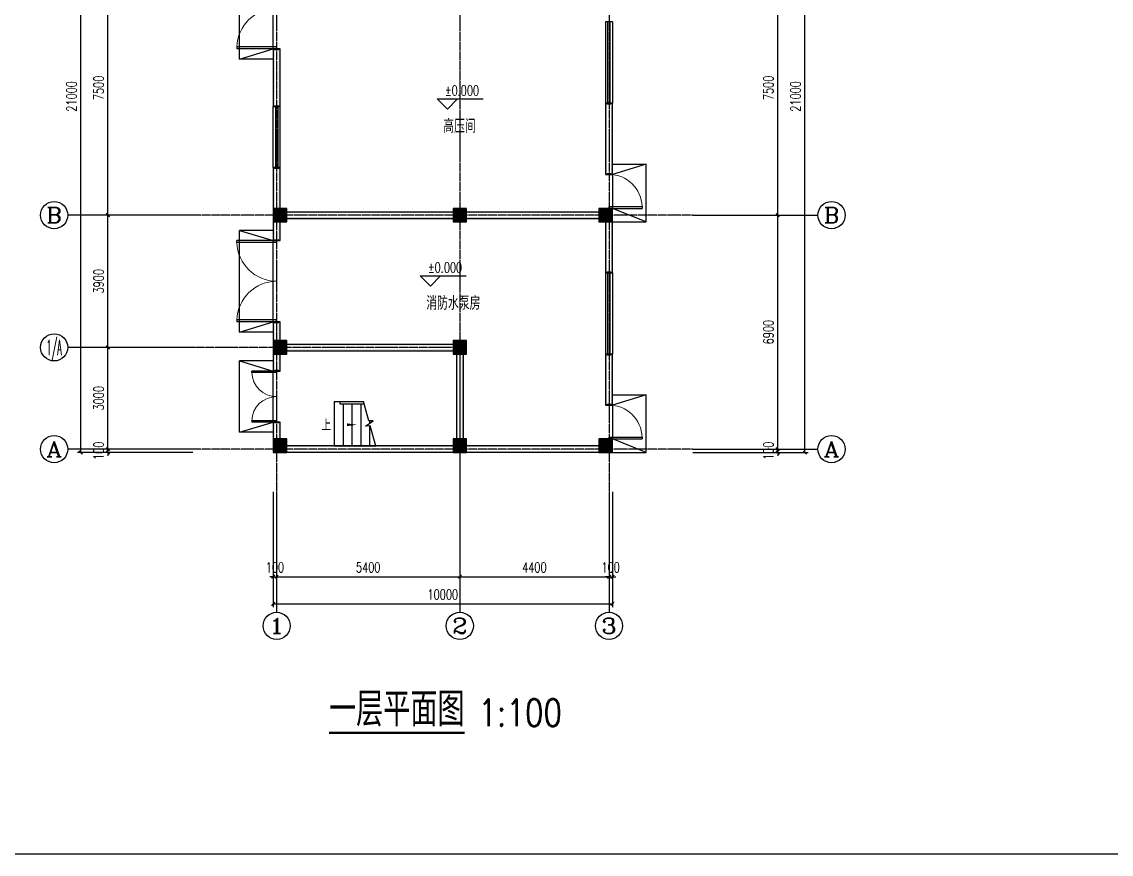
# Model space of a CAD drawing. Extents: x 5827 to 252697, y -546879 to 4066219.
# Drawn here: x 46140 to 78261, y 4023229 to 4047772 of the extents above; entities that cross this region are included whole.
import ezdxf
from ezdxf.enums import TextEntityAlignment as Align

# ---------------------------------------------------------------- set-up
doc = ezdxf.new("R2010")
doc.units = 0
doc.header["$MEASUREMENT"] = 0
doc.linetypes.add('DOTE', pattern=[2.42, 2, -0.2, 0.02, -0.2])
for name, color, linetype in [('AXIS', 3, 'Continuous'), ('AXIS_TEXT', 7, 'Continuous'), ('COLUMN', 9, 'Continuous'), ('DIM_ELEV', 3, 'Continuous'), ('DIM_SYMB', 3, 'Continuous'), ('DOTE', 1, 'DOTE'), ('PUB_HATCH', 8, 'Continuous'), ('PUB_TEXT', 7, 'Continuous'), ('PUB_WALL', 9, 'Continuous'), ('STAIR', 2, 'Continuous'), ('WALL', 41, 'Continuous'), ('WINDOW', 4, 'Continuous')]:
    doc.layers.add(name, color=color, linetype=linetype)
doc.styles.add('_HZTXT', font='TXT', dxfattribs={"width": 0.8, "bigfont": 'HZTXT'})
doc.styles.add('_TCH_AXIS', font='COMPLEX', dxfattribs={"bigfont": 'GBCBIG'})
doc.styles.add('_TCH_DIM', font='SIMPLEX', dxfattribs={"bigfont": 'GBCBIG'})
doc.styles.add('_TCH_DIM_T3', font='SIMPLEX', dxfattribs={"width": 0.705882, "bigfont": 'GBCBIG'})
doc.styles.add('COMPLEX', font='COMPLEX')
doc.dimstyles.new('_TCH_ARCH&&100', dxfattribs={"dimtxt": 297.5, "dimasz": 100, "dimexe": 100, "dimexo": 0, "dimgap": 126.25, "dimtad": 1, "dimdec": 0, "dimzin": 0, "dimdsep": 46, "dimtxsty": '_TCH_DIM_T3', "dimblk": 'ARCHTICK', "dimcen": 0.09, "dimclrt": 7, "dimazin": 2, "dimtfac": 1, "dimtdec": 0, "dimtix": 1, "dimtmove": 2, "dimatfit": 3, "dimfxl": 0, "dimtolj": 1, "dimtzin": 0, "dimarcsym": 0})

# ---------------------------------------------------------------- blocks, each defined once
blk = doc.blocks.new('_ArchTick')
at = {"color": 0, "linetype": 'ByBlock', "const_width": 0.4}
blk.add_lwpolyline([(-0.5, -0.5), (0.5, 0.5)], dxfattribs=at)
blk = doc.blocks.new('*D105')
at = {"layer": 'AXIS', "color": 0, "lineweight": -2, "transparency": 16777216}
for p, q in [((53554, 4033911), (53554, 4031311)), ((53654, 4033911), (53654, 4031311)), ((53554, 4031411), (53454, 4031411)), ((53554, 4031411), (53654, 4031411)), ((53654, 4031411), (53754, 4031411))]:
    blk.add_line(p, q, dxfattribs=at)
at = {"layer": 'Defpoints', "color": 0, "transparency": 16777216}
for p in [(53554, 4033911), (53654, 4033911), (53654, 4031411)]:
    blk.add_point(p, dxfattribs=at)
at = {"layer": 'AXIS', "color": 0, "lineweight": -2, "transparency": 16777216, "xscale": 100, "yscale": 100, "zscale": 100}
blk.add_blockref('_ArchTick', (53554, 4031411), dxfattribs=at)
at = {"layer": 'AXIS', "color": 0, "lineweight": -2, "transparency": 16777216, "xscale": 100, "yscale": 100, "zscale": 100, "rotation": 180}
blk.add_blockref('_ArchTick', (53654, 4031411), dxfattribs=at)
at = {"layer": 'AXIS', "color": 7, "transparency": 16777216, "insert": (53604, 4031686), "char_height": 297.5, "attachment_point": 5, "style": '_TCH_DIM_T3'}
blk.add_mtext('\\A1;100', dxfattribs=at)
blk = doc.blocks.new('*D106')
at = {"layer": 'AXIS', "color": 0, "lineweight": -2, "transparency": 16777216}
for p, q in [((53654, 4033911), (53654, 4031311)), ((59054, 4033911), (59054, 4031311)), ((53654, 4031411), (59054, 4031411))]:
    blk.add_line(p, q, dxfattribs=at)
at = {"layer": 'Defpoints', "color": 0, "transparency": 16777216}
for p in [(53654, 4033911), (59054, 4033911), (59054, 4031411)]:
    blk.add_point(p, dxfattribs=at)
at = {"layer": 'AXIS', "color": 0, "lineweight": -2, "transparency": 16777216, "xscale": 100, "yscale": 100, "zscale": 100, "rotation": 180}
blk.add_blockref('_ArchTick', (53654, 4031411), dxfattribs=at)
at = {"layer": 'AXIS', "color": 0, "lineweight": -2, "transparency": 16777216, "xscale": 100, "yscale": 100, "zscale": 100}
blk.add_blockref('_ArchTick', (59054, 4031411), dxfattribs=at)
at = {"layer": 'AXIS', "color": 7, "transparency": 16777216, "insert": (56354, 4031686), "char_height": 297.5, "attachment_point": 5, "style": '_TCH_DIM_T3'}
blk.add_mtext('\\A1;5400', dxfattribs=at)
blk = doc.blocks.new('*D107')
at = {"layer": 'AXIS', "color": 0, "lineweight": -2, "transparency": 16777216}
for p, q in [((59054, 4033911), (59054, 4031311)), ((63454, 4033911), (63454, 4031311)), ((59054, 4031411), (63454, 4031411))]:
    blk.add_line(p, q, dxfattribs=at)
at = {"layer": 'Defpoints', "color": 0, "transparency": 16777216}
for p in [(59054, 4033911), (63454, 4033911), (63454, 4031411)]:
    blk.add_point(p, dxfattribs=at)
at = {"layer": 'AXIS', "color": 0, "lineweight": -2, "transparency": 16777216, "xscale": 100, "yscale": 100, "zscale": 100, "rotation": 180}
blk.add_blockref('_ArchTick', (59054, 4031411), dxfattribs=at)
at = {"layer": 'AXIS', "color": 0, "lineweight": -2, "transparency": 16777216, "xscale": 100, "yscale": 100, "zscale": 100}
blk.add_blockref('_ArchTick', (63454, 4031411), dxfattribs=at)
at = {"layer": 'AXIS', "color": 7, "transparency": 16777216, "insert": (61254, 4031686), "char_height": 297.5, "attachment_point": 5, "style": '_TCH_DIM_T3'}
blk.add_mtext('\\A1;4400', dxfattribs=at)
blk = doc.blocks.new('*D108')
at = {"layer": 'AXIS', "color": 0, "lineweight": -2, "transparency": 16777216}
for p, q in [((63454, 4033911), (63454, 4031311)), ((63554, 4033911), (63554, 4031311)), ((63454, 4031411), (63354, 4031411)), ((63454, 4031411), (63554, 4031411)), ((63554, 4031411), (63654, 4031411))]:
    blk.add_line(p, q, dxfattribs=at)
at = {"layer": 'Defpoints', "color": 0, "transparency": 16777216}
for p in [(63454, 4033911), (63554, 4033911), (63554, 4031411)]:
    blk.add_point(p, dxfattribs=at)
at = {"layer": 'AXIS', "color": 0, "lineweight": -2, "transparency": 16777216, "xscale": 100, "yscale": 100, "zscale": 100}
blk.add_blockref('_ArchTick', (63454, 4031411), dxfattribs=at)
at = {"layer": 'AXIS', "color": 0, "lineweight": -2, "transparency": 16777216, "xscale": 100, "yscale": 100, "zscale": 100, "rotation": 180}
blk.add_blockref('_ArchTick', (63554, 4031411), dxfattribs=at)
at = {"layer": 'AXIS', "color": 7, "transparency": 16777216, "insert": (63504, 4031686), "char_height": 297.5, "attachment_point": 5, "style": '_TCH_DIM_T3'}
blk.add_mtext('\\A1;100', dxfattribs=at)
blk = doc.blocks.new('*D109')
at = {"layer": 'AXIS', "color": 0, "lineweight": -2, "transparency": 16777216}
for p, q in [((53554, 4033911), (53554, 4030511)), ((63554, 4033911), (63554, 4030511)), ((53554, 4030611), (63554, 4030611))]:
    blk.add_line(p, q, dxfattribs=at)
at = {"layer": 'Defpoints', "color": 0, "transparency": 16777216}
for p in [(53554, 4033911), (63554, 4033911), (63554, 4030611)]:
    blk.add_point(p, dxfattribs=at)
at = {"layer": 'AXIS', "color": 0, "lineweight": -2, "transparency": 16777216, "xscale": 100, "yscale": 100, "zscale": 100, "rotation": 180}
blk.add_blockref('_ArchTick', (53554, 4030611), dxfattribs=at)
at = {"layer": 'AXIS', "color": 0, "lineweight": -2, "transparency": 16777216, "xscale": 100, "yscale": 100, "zscale": 100}
blk.add_blockref('_ArchTick', (63554, 4030611), dxfattribs=at)
at = {"layer": 'AXIS', "color": 7, "transparency": 16777216, "insert": (58554, 4030886), "char_height": 297.5, "attachment_point": 5, "style": '_TCH_DIM_T3'}
blk.add_mtext('\\A1;10000', dxfattribs=at)
blk = doc.blocks.new('*D110')
at = {"layer": 'AXIS', "color": 0, "lineweight": -2, "transparency": 16777216}
for p, q in [((65929, 4035172), (68529, 4035172)), ((65929, 4035072), (68529, 4035072)), ((68429, 4035172), (68429, 4035272)), ((68429, 4035072), (68429, 4035172)), ((68429, 4035072), (68429, 4034972))]:
    blk.add_line(p, q, dxfattribs=at)
at = {"layer": 'Defpoints', "color": 0, "transparency": 16777216}
for p in [(65929, 4035172), (65929, 4035072), (68429, 4035172)]:
    blk.add_point(p, dxfattribs=at)
at = {"layer": 'AXIS', "color": 0, "lineweight": -2, "transparency": 16777216, "xscale": 100, "yscale": 100, "zscale": 100}
for p, rotation in [((68429, 4035172), 270), ((68429, 4035072), 90)]:
    blk.add_blockref('_ArchTick', p, dxfattribs=dict(at, rotation=rotation))
at = {"layer": 'AXIS', "color": 7, "transparency": 16777216, "insert": (68154, 4035122), "char_height": 297.5, "attachment_point": 5, "rotation": 90, "style": '_TCH_DIM_T3'}
blk.add_mtext('\\A1;100', dxfattribs=at)
blk = doc.blocks.new('*D111')
at = {"layer": 'AXIS', "color": 0, "lineweight": -2, "transparency": 16777216}
for p, q in [((65929, 4042072), (68529, 4042072)), ((68429, 4035172), (68429, 4042072)), ((65929, 4035172), (68529, 4035172))]:
    blk.add_line(p, q, dxfattribs=at)
at = {"layer": 'Defpoints', "color": 0, "transparency": 16777216}
for p in [(65929, 4042072), (68429, 4042072), (65929, 4035172)]:
    blk.add_point(p, dxfattribs=at)
at = {"layer": 'AXIS', "color": 0, "lineweight": -2, "transparency": 16777216, "xscale": 100, "yscale": 100, "zscale": 100}
for p, rotation in [((68429, 4042072), 90), ((68429, 4035172), 270)]:
    blk.add_blockref('_ArchTick', p, dxfattribs=dict(at, rotation=rotation))
at = {"layer": 'AXIS', "color": 7, "transparency": 16777216, "insert": (68154, 4038622), "char_height": 297.5, "attachment_point": 5, "rotation": 90, "style": '_TCH_DIM_T3'}
blk.add_mtext('\\A1;6900', dxfattribs=at)
blk = doc.blocks.new('*D112')
at = {"layer": 'AXIS', "color": 0, "lineweight": -2, "transparency": 16777216}
for p, q in [((65929, 4049572), (68529, 4049572)), ((68429, 4042072), (68429, 4049572)), ((65929, 4042072), (68529, 4042072))]:
    blk.add_line(p, q, dxfattribs=at)
at = {"layer": 'Defpoints', "color": 0, "transparency": 16777216}
for p in [(65929, 4049572), (68429, 4049572), (65929, 4042072)]:
    blk.add_point(p, dxfattribs=at)
at = {"layer": 'AXIS', "color": 0, "lineweight": -2, "transparency": 16777216, "xscale": 100, "yscale": 100, "zscale": 100}
for p, rotation in [((68429, 4049572), 90), ((68429, 4042072), 270)]:
    blk.add_blockref('_ArchTick', p, dxfattribs=dict(at, rotation=rotation))
at = {"layer": 'AXIS', "color": 7, "transparency": 16777216, "insert": (68154, 4045822), "char_height": 297.5, "attachment_point": 5, "rotation": 90, "style": '_TCH_DIM_T3'}
blk.add_mtext('\\A1;7500', dxfattribs=at)
blk = doc.blocks.new('*D115')
at = {"layer": 'AXIS', "color": 0, "lineweight": -2, "transparency": 16777216}
for p, q in [((65929, 4056072), (69329, 4056072)), ((69229, 4035072), (69229, 4056072)), ((65929, 4035072), (69329, 4035072))]:
    blk.add_line(p, q, dxfattribs=at)
at = {"layer": 'Defpoints', "color": 0, "transparency": 16777216}
for p in [(65929, 4056072), (69229, 4056072), (65929, 4035072)]:
    blk.add_point(p, dxfattribs=at)
at = {"layer": 'AXIS', "color": 0, "lineweight": -2, "transparency": 16777216, "xscale": 100, "yscale": 100, "zscale": 100}
for p, rotation in [((69229, 4056072), 90), ((69229, 4035072), 270)]:
    blk.add_blockref('_ArchTick', p, dxfattribs=dict(at, rotation=rotation))
at = {"layer": 'AXIS', "color": 7, "transparency": 16777216, "insert": (68954, 4045572), "char_height": 297.5, "attachment_point": 5, "rotation": 90, "style": '_TCH_DIM_T3'}
blk.add_mtext('\\A1;21000', dxfattribs=at)
blk = doc.blocks.new('*D116')
at = {"layer": 'AXIS', "color": 0, "lineweight": -2, "transparency": 16777216}
for p, q in [((51180, 4035172), (48580, 4035172)), ((51180, 4035072), (48580, 4035072)), ((48680, 4035172), (48680, 4035272)), ((48680, 4035072), (48680, 4035172)), ((48680, 4035072), (48680, 4034972))]:
    blk.add_line(p, q, dxfattribs=at)
at = {"layer": 'Defpoints', "color": 0, "transparency": 16777216}
for p in [(48680, 4035172), (51180, 4035172), (51180, 4035072)]:
    blk.add_point(p, dxfattribs=at)
at = {"layer": 'AXIS', "color": 0, "lineweight": -2, "transparency": 16777216, "xscale": 100, "yscale": 100, "zscale": 100}
for p, rotation in [((48680, 4035172), 270), ((48680, 4035072), 90)]:
    blk.add_blockref('_ArchTick', p, dxfattribs=dict(at, rotation=rotation))
at = {"layer": 'AXIS', "color": 7, "transparency": 16777216, "insert": (48405, 4035122), "char_height": 297.5, "attachment_point": 5, "rotation": 90, "style": '_TCH_DIM_T3'}
blk.add_mtext('\\A1;100', dxfattribs=at)
blk = doc.blocks.new('*D117')
at = {"layer": 'AXIS', "color": 0, "lineweight": -2, "transparency": 16777216}
for p, q in [((51180, 4038172), (48580, 4038172)), ((48680, 4035172), (48680, 4038172)), ((51180, 4035172), (48580, 4035172))]:
    blk.add_line(p, q, dxfattribs=at)
at = {"layer": 'Defpoints', "color": 0, "transparency": 16777216}
for p in [(48680, 4038172), (51180, 4038172), (51180, 4035172)]:
    blk.add_point(p, dxfattribs=at)
at = {"layer": 'AXIS', "color": 0, "lineweight": -2, "transparency": 16777216, "xscale": 100, "yscale": 100, "zscale": 100}
for p, rotation in [((48680, 4038172), 90), ((48680, 4035172), 270)]:
    blk.add_blockref('_ArchTick', p, dxfattribs=dict(at, rotation=rotation))
at = {"layer": 'AXIS', "color": 7, "transparency": 16777216, "insert": (48405, 4036672), "char_height": 297.5, "attachment_point": 5, "rotation": 90, "style": '_TCH_DIM_T3'}
blk.add_mtext('\\A1;3000', dxfattribs=at)
blk = doc.blocks.new('*D118')
at = {"layer": 'AXIS', "color": 0, "lineweight": -2, "transparency": 16777216}
for p, q in [((51180, 4042072), (48580, 4042072)), ((48680, 4038172), (48680, 4042072)), ((51180, 4038172), (48580, 4038172))]:
    blk.add_line(p, q, dxfattribs=at)
at = {"layer": 'Defpoints', "color": 0, "transparency": 16777216}
for p in [(48680, 4042072), (51180, 4042072), (51180, 4038172)]:
    blk.add_point(p, dxfattribs=at)
at = {"layer": 'AXIS', "color": 0, "lineweight": -2, "transparency": 16777216, "xscale": 100, "yscale": 100, "zscale": 100}
for p, rotation in [((48680, 4042072), 90), ((48680, 4038172), 270)]:
    blk.add_blockref('_ArchTick', p, dxfattribs=dict(at, rotation=rotation))
at = {"layer": 'AXIS', "color": 7, "transparency": 16777216, "insert": (48405, 4040122), "char_height": 297.5, "attachment_point": 5, "rotation": 90, "style": '_TCH_DIM_T3'}
blk.add_mtext('\\A1;3900', dxfattribs=at)
blk = doc.blocks.new('*D119')
at = {"layer": 'AXIS', "color": 0, "lineweight": -2, "transparency": 16777216}
for p, q in [((51180, 4049572), (48580, 4049572)), ((48680, 4042072), (48680, 4049572)), ((51180, 4042072), (48580, 4042072))]:
    blk.add_line(p, q, dxfattribs=at)
at = {"layer": 'Defpoints', "color": 0, "transparency": 16777216}
for p in [(48680, 4049572), (51180, 4049572), (51180, 4042072)]:
    blk.add_point(p, dxfattribs=at)
at = {"layer": 'AXIS', "color": 0, "lineweight": -2, "transparency": 16777216, "xscale": 100, "yscale": 100, "zscale": 100}
for p, rotation in [((48680, 4049572), 90), ((48680, 4042072), 270)]:
    blk.add_blockref('_ArchTick', p, dxfattribs=dict(at, rotation=rotation))
at = {"layer": 'AXIS', "color": 7, "transparency": 16777216, "insert": (48405, 4045822), "char_height": 297.5, "attachment_point": 5, "rotation": 90, "style": '_TCH_DIM_T3'}
blk.add_mtext('\\A1;7500', dxfattribs=at)
blk = doc.blocks.new('*D122')
at = {"layer": 'AXIS', "color": 0, "lineweight": -2, "transparency": 16777216}
for p, q in [((51180, 4056072), (47780, 4056072)), ((47880, 4035072), (47880, 4056072)), ((51180, 4035072), (47780, 4035072))]:
    blk.add_line(p, q, dxfattribs=at)
at = {"layer": 'Defpoints', "color": 0, "transparency": 16777216}
for p in [(47880, 4056072), (51180, 4056072), (51180, 4035072)]:
    blk.add_point(p, dxfattribs=at)
at = {"layer": 'AXIS', "color": 0, "lineweight": -2, "transparency": 16777216, "xscale": 100, "yscale": 100, "zscale": 100}
for p, rotation in [((47880, 4056072), 90), ((47880, 4035072), 270)]:
    blk.add_blockref('_ArchTick', p, dxfattribs=dict(at, rotation=rotation))
at = {"layer": 'AXIS', "color": 7, "transparency": 16777216, "insert": (47605, 4045572), "char_height": 297.5, "attachment_point": 5, "rotation": 90, "style": '_TCH_DIM_T3'}
blk.add_mtext('\\A1;21000', dxfattribs=at)
blk = doc.blocks.new('_FZH')
blk.add_lwpolyline([(-0.5, -0.5), (0.5, -0.5), (0.5, 0.5), (-0.5, 0.5)], close=True)
at = {"layer": 'PUB_HATCH'}
blk.add_solid([(-0.5, -0.5), (0.5, -0.5), (-0.5, 0.5), (0.5, 0.5)], dxfattribs=at)
blk = doc.blocks.new('$DorLib2D$00000002')
for p, q in [((-0.5, 0), (-0.5, 0.4875)), ((-0.475, 0.4875), (-0.5, 0.4875)), ((-0.475, 0), (-0.475, 0.4875)), ((0.475, 0), (0.475, 0.4875)), ((0.475, 0.4875), (0.5, 0.4875)), ((0.5, 0), (0.5, 0.4875)), ((-0.5, 0), (-0.475, 0)), ((0.5, 0), (0.475, 0))]:
    blk.add_line(p, q)
at = {"lineweight": 13}
for centre, start, end in [((-0.4875, 0), 0, 88.53072), ((0.4875, 0), 91.46928, 180)]:
    blk.add_arc(centre, 0.4875, start, end, dxfattribs=at)
blk = doc.blocks.new('$DorLib2D$00000001')
for p, q in [((0.45, 0.975), (0.5, 0.975)), ((0.45, 0), (0.45, 0.975)), ((0.5, 0), (0.5, 0.975)), ((0.5, 0), (0.45, 0))]:
    blk.add_line(p, q)
at = {"lineweight": 13}
blk.add_arc((0.475, 0), 0.975, 91.4693, 180, dxfattribs=at)
blk = doc.blocks.new('$WINLIB2D$00000001')
for p, q in [((-0.5, 0.5), (0.5, 0.5)), ((-0.5, 0.5), (-0.5, -0.5)), ((0.5, -0.5), (0.5, 0.5)), ((0.5, 0.167), (-0.5, 0.167)), ((0.5, -0.167), (-0.5, -0.167)), ((-0.5, -0.5), (0.5, -0.5))]:
    blk.add_line(p, q)
blk = doc.blocks.new('_AXISO')
blk.add_circle((0, 0), 0.5)
at = {"layer": 'AXIS_TEXT', "style": 'COMPLEX', "width": 1.041667}
blk.add_attdef('A', text='', height=0.56, dxfattribs=at).set_placement((-0.25, -0.28), (0.25, -0.28), align=Align.FIT)

msp = doc.modelspace()

# ---------------------------------------------------------------- hatches: boundary and pattern name
at = {"layer": 'PUB_WALL'}
for points in [[(53754.487, 4046972.016), (53554.487, 4046972.016), (53594.487, 4046932.016), (53714.487, 4046932.016)], [(53554.487, 4046972.016), (53554.487, 4045272.016), (53594.487, 4045312.016), (53594.487, 4046932.016)], [(53754.487, 4045272.016), (53754.487, 4046972.016), (53714.487, 4046932.016), (53714.487, 4045312.016)], [(63354.487, 4045372.016), (63354.487, 4043272.016), (63394.487, 4043312.016), (63394.487, 4045332.016)], [(63554.487, 4045372.016), (63354.487, 4045372.016), (63394.487, 4045332.016), (63514.487, 4045332.016)], [(63554.487, 4043272.016), (63554.487, 4045372.016), (63514.487, 4045332.016), (63514.487, 4043312.016)], [(53554.487, 4045272.016), (53754.487, 4045272.016), (53714.487, 4045312.016), (53594.487, 4045312.016)], [(53754.487, 4043472.016), (53554.487, 4043472.016), (53594.487, 4043432.016), (53714.487, 4043432.016)], [(53554.487, 4042272.016), (53594.487, 4042272.016), (53594.487, 4043432.016), (53554.487, 4043472.016)], [(53714.487, 4042272.016), (53754.487, 4042272.016), (53754.487, 4043472.016), (53714.487, 4043432.016)], [(63354.487, 4043272.016), (63554.487, 4043272.016), (63514.487, 4043312.016), (63394.487, 4043312.016)], [(53554.487, 4042272.016), (53554.487, 4041872.016), (53594.487, 4041912.016), (53594.487, 4042232.016)], [(53954.487, 4042272.016), (53554.487, 4042272.016), (53594.487, 4042232.016), (53914.487, 4042232.016)], [(53954.487, 4041872.016), (53954.487, 4042272.016), (53914.487, 4042232.016), (53914.487, 4041912.016)], [(58854.487, 4042132.016), (58854.487, 4042172.016), (53954.487, 4042172.016), (53954.487, 4042132.016)], [(58854.487, 4042272.016), (58854.487, 4041872.016), (58894.487, 4041912.016), (58894.487, 4042232.016)], [(59254.487, 4042272.016), (58854.487, 4042272.016), (58894.487, 4042232.016), (59214.487, 4042232.016)], [(59254.487, 4041872.016), (59254.487, 4042272.016), (59214.487, 4042232.016), (59214.487, 4041912.016)], [(63154.487, 4042132.016), (63154.487, 4042172.016), (59254.487, 4042172.016), (59254.487, 4042132.016)], [(63154.487, 4042272.016), (63154.487, 4041872.016), (63194.487, 4041912.016), (63194.487, 4042232.016)], [(63554.487, 4042272.016), (63154.487, 4042272.016), (63194.487, 4042232.016), (63514.487, 4042232.016)], [(63554.487, 4041872.016), (63554.487, 4042272.016), (63514.487, 4042232.016), (63514.487, 4041912.016)], [(53554.487, 4041872.016), (53954.487, 4041872.016), (53914.487, 4041912.016), (53594.487, 4041912.016)], [(53594.487, 4041872.016), (53554.487, 4041872.016), (53554.487, 4041322.016), (53594.487, 4041362.016)], [(53754.487, 4041872.016), (53714.487, 4041872.016), (53714.487, 4041362.016), (53754.487, 4041322.016)], [(58854.487, 4041972.016), (58854.487, 4042012.016), (53954.487, 4042012.016), (53954.487, 4041972.016)], [(58854.487, 4041872.016), (59254.487, 4041872.016), (59214.487, 4041912.016), (58894.487, 4041912.016)], [(63154.487, 4041972.016), (63154.487, 4042012.016), (59254.487, 4042012.016), (59254.487, 4041972.016)], [(63154.487, 4041872.016), (63554.487, 4041872.016), (63514.487, 4041912.016), (63194.487, 4041912.016)], [(63394.487, 4041872.016), (63354.487, 4041872.016), (63354.487, 4040372.016), (63394.487, 4040412.016)], [(63554.487, 4041872.016), (63514.487, 4041872.016), (63514.487, 4040412.016), (63554.487, 4040372.016)], [(53554.487, 4041322.016), (53754.487, 4041322.016), (53714.487, 4041362.016), (53594.487, 4041362.016)], [(63354.487, 4040372.016), (63554.487, 4040372.016), (63514.487, 4040412.016), (63394.487, 4040412.016)], [(53754.487, 4038922.016), (53554.487, 4038922.016), (53594.487, 4038882.016), (53714.487, 4038882.016)], [(53554.487, 4038372.016), (53594.487, 4038372.016), (53594.487, 4038882.016), (53554.487, 4038922.016)], [(53714.487, 4038372.016), (53754.487, 4038372.016), (53754.487, 4038922.016), (53714.487, 4038882.016)], [(53554.487, 4038372.016), (53554.487, 4037972.016), (53594.487, 4038012.016), (53594.487, 4038332.016)], [(53954.487, 4038372.016), (53554.487, 4038372.016), (53594.487, 4038332.016), (53914.487, 4038332.016)], [(53954.487, 4037972.016), (53954.487, 4038372.016), (53914.487, 4038332.016), (53914.487, 4038012.016)], [(58854.487, 4038232.016), (58854.487, 4038272.016), (53954.487, 4038272.016), (53954.487, 4038232.016)], [(58854.487, 4038372.016), (58854.487, 4037972.016), (58894.487, 4038012.016), (58894.487, 4038332.016)], [(59254.487, 4038372.016), (58854.487, 4038372.016), (58894.487, 4038332.016), (59214.487, 4038332.016)], [(59254.487, 4037972.016), (59254.487, 4038372.016), (59214.487, 4038332.016), (59214.487, 4038012.016)], [(53554.487, 4037972.016), (53954.487, 4037972.016), (53914.487, 4038012.016), (53594.487, 4038012.016)], [(53594.487, 4037972.016), (53554.487, 4037972.016), (53554.487, 4037472.016), (53594.487, 4037512.016)], [(53754.487, 4037972.016), (53714.487, 4037972.016), (53714.487, 4037512.016), (53754.487, 4037472.016)], [(58854.487, 4038072.016), (58854.487, 4038112.016), (53954.487, 4038112.016), (53954.487, 4038072.016)], [(58854.487, 4037972.016), (59254.487, 4037972.016), (59214.487, 4038012.016), (58894.487, 4038012.016)], [(58954.487, 4035472.016), (58994.487, 4035472.016), (58994.487, 4037972.016), (58954.487, 4037972.016)], [(59114.487, 4035472.016), (59154.487, 4035472.016), (59154.487, 4037972.016), (59114.487, 4037972.016)], [(63354.487, 4037972.016), (63354.487, 4036472.016), (63394.487, 4036512.016), (63394.487, 4037932.016)], [(63554.487, 4037972.016), (63354.487, 4037972.016), (63394.487, 4037932.016), (63514.487, 4037932.016)], [(63554.487, 4036472.016), (63554.487, 4037972.016), (63514.487, 4037932.016), (63514.487, 4036512.016)], [(53554.487, 4037472.016), (53754.487, 4037472.016), (53714.487, 4037512.016), (53594.487, 4037512.016)], [(63354.487, 4036472.016), (63554.487, 4036472.016), (63514.487, 4036512.016), (63394.487, 4036512.016)], [(53754.487, 4035972.016), (53554.487, 4035972.016), (53594.487, 4035932.016), (53714.487, 4035932.016)], [(53554.487, 4035472.016), (53594.487, 4035472.016), (53594.487, 4035932.016), (53554.487, 4035972.016)], [(53714.487, 4035472.016), (53754.487, 4035472.016), (53754.487, 4035972.016), (53714.487, 4035932.016)], [(53554.487, 4035472.016), (53554.487, 4035072.016), (53594.487, 4035112.016), (53594.487, 4035432.016)], [(53954.487, 4035472.016), (53554.487, 4035472.016), (53594.487, 4035432.016), (53914.487, 4035432.016)], [(53954.487, 4035072.016), (53954.487, 4035472.016), (53914.487, 4035432.016), (53914.487, 4035112.016)], [(58854.487, 4035472.016), (58854.487, 4035072.016), (58894.487, 4035112.016), (58894.487, 4035432.016)], [(59254.487, 4035472.016), (58854.487, 4035472.016), (58894.487, 4035432.016), (59214.487, 4035432.016)], [(59254.487, 4035072.016), (59254.487, 4035472.016), (59214.487, 4035432.016), (59214.487, 4035112.016)], [(63154.487, 4035472.016), (63154.487, 4035072.016), (63194.487, 4035112.016), (63194.487, 4035432.016)], [(63554.487, 4035472.016), (63154.487, 4035472.016), (63194.487, 4035432.016), (63514.487, 4035432.016)], [(63554.487, 4035072.016), (63554.487, 4035472.016), (63514.487, 4035432.016), (63514.487, 4035112.016)], [(53554.487, 4035072.016), (53954.487, 4035072.016), (53914.487, 4035112.016), (53594.487, 4035112.016)], [(53954.487, 4035272.016), (53954.487, 4035232.016), (58854.487, 4035232.016), (58854.487, 4035272.016)], [(53954.487, 4035112.016), (53954.487, 4035072.016), (58854.487, 4035072.016), (58854.487, 4035112.016)], [(58854.487, 4035072.016), (59254.487, 4035072.016), (59214.487, 4035112.016), (58894.487, 4035112.016)], [(59254.487, 4035272.016), (59254.487, 4035232.016), (63154.487, 4035232.016), (63154.487, 4035272.016)], [(59254.487, 4035112.016), (59254.487, 4035072.016), (63154.487, 4035072.016), (63154.487, 4035112.016)], [(63154.487, 4035072.016), (63554.487, 4035072.016), (63514.487, 4035112.016), (63194.487, 4035112.016)]]:
    msp.add_hatch(color=256, dxfattribs=at).paths.add_polyline_path(points)

# ---------------------------------------------------------------- linework, layer by layer
for p, q in [((52554.487, 4046672.016), (52554.487, 4049772.016)), ((52554.487, 4046672.016), (53554.487, 4046972.016)), ((53554.487, 4046672.016), (52554.487, 4046672.016)), ((53554.487, 4046672.016), (52554.487, 4046672.016)), ((63554.487, 4043572.016), (64554.487, 4043572.016)), ((64554.487, 4043572.016), (63554.487, 4043272.016)), ((64554.487, 4041872.016), (64554.487, 4043572.016)), ((64554.487, 4041872.016), (63554.487, 4042272.016)), ((63554.487, 4041872.016), (64554.487, 4041872.016)), ((63554.487, 4041872.016), (64554.487, 4041872.016)), ((52554.487, 4038622.016), (52554.487, 4041622.016)), ((53554.487, 4041622.016), (52554.487, 4041622.016)), ((52554.487, 4041622.016), (53554.487, 4041322.016)), ((52554.487, 4038622.016), (53554.487, 4038922.016)), ((53554.487, 4038622.016), (52554.487, 4038622.016)), ((53554.487, 4038622.016), (52554.487, 4038622.016)), ((52554.487, 4035672.016), (52554.487, 4037772.016)), ((53554.487, 4037772.016), (52554.487, 4037772.016)), ((52554.487, 4037772.016), (53554.487, 4037472.016)), ((63554.487, 4036772.016), (64554.487, 4036772.016)), ((64554.487, 4036772.016), (63554.487, 4036472.016)), ((64554.487, 4035072.016), (64554.487, 4036772.016)), ((52554.487, 4035672.016), (53554.487, 4035972.016)), ((53554.487, 4035672.016), (52554.487, 4035672.016)), ((64554.487, 4035072.016), (63554.487, 4035472.016)), ((63554.487, 4035072.016), (64554.487, 4035072.016)), ((63554.487, 4035072.016), (64554.487, 4035072.016))]:
    msp.add_line(p, q)
msp.add_lwpolyline([(39018.805, 4066219.231), (252696.661, 4066219.231), (252696.661, 4023229.388), (39018.805, 4023229.388)], close=True)
at = {"layer": 'AXIS'}
for p, q in [((51180.228, 4042072.016), (47494.021, 4042072.016)), ((65928.745, 4042072.016), (69614.952, 4042072.016)), ((51180.228, 4038172.016), (47494.021, 4038172.016)), ((51180.228, 4035172.016), (47494.021, 4035172.016)), ((65928.745, 4035172.016), (69614.952, 4035172.016)), ((53654.487, 4033910.932), (53654.487, 4030362.398)), ((59054.487, 4033910.932), (59054.487, 4030362.398)), ((63454.487, 4033910.932), (63454.487, 4030362.398))]:
    msp.add_line(p, q, dxfattribs=at)
at = {"layer": 'DIM_ELEV'}
for p, q in [((58688.263, 4045195.948), (58388.263, 4045495.948)), ((58388.263, 4045495.948), (59745.61, 4045495.948)), ((58688.263, 4045195.948), (58988.263, 4045495.948)), ((58188.263, 4039977.903), (57888.263, 4040277.903)), ((57888.263, 4040277.903), (59245.61, 4040277.903)), ((58188.263, 4039977.903), (58488.263, 4040277.903))]:
    msp.add_line(p, q, dxfattribs=at)
at = {"layer": 'DIM_SYMB'}
msp.add_lwpolyline([(55282.76, 4035892.016, 0, 0, 0), (56029.572, 4035892.016, 0, 80, 0), (55729.572, 4035892.016, 0, 0, 0)], format="xyseb", dxfattribs=at)
at = {"layer": 'DIM_SYMB', "const_width": 70}
msp.add_lwpolyline([(55197.63, 4026806.874), (59202.354, 4026806.874)], dxfattribs=at)
at = {"layer": 'DOTE', "linetype": 'DOTE'}
for p, q in [((53654.487, 4057233.1), (53654.487, 4033910.932)), ((59054.487, 4057233.1), (59054.487, 4033910.932)), ((63454.487, 4057233.1), (63454.487, 4033910.932)), ((65928.745, 4042072.016), (51180.228, 4042072.016)), ((59054.487, 4038172.016), (51180.228, 4038172.016)), ((59054.487, 4038172.016), (59054.487, 4033910.932)), ((65928.745, 4035172.016), (51180.228, 4035172.016))]:
    msp.add_line(p, q, dxfattribs=at)
at = {"layer": 'STAIR'}
for p, q in [((55354.487, 4036572.016), (55514.487, 4036572.016)), ((55354.487, 4036572.016), (55354.487, 4035272.016)), ((55514.487, 4036572.016), (56212.487, 4036572.016)), ((55514.487, 4036572.016), (56212.487, 4036572.016)), ((55514.487, 4036572.016), (55514.487, 4036512.016)), ((55514.487, 4036512.016), (56229.287, 4036512.016)), ((55614.487, 4036512.016), (55614.487, 4035272.016)), ((55874.487, 4036512.016), (55874.487, 4035272.016)), ((56134.487, 4036512.016), (56134.487, 4035272.016)), ((56370.264, 4036008.526), (56212.487, 4036572.016)), ((56278.337, 4035853.21), (56496.923, 4036009.946)), ((56496.923, 4036009.946), (56370.264, 4036008.526)), ((56394.487, 4036008.798), (56394.487, 4035936.494)), ((56413.329, 4035854.723), (56278.337, 4035853.21)), ((56394.487, 4035854.512), (56394.487, 4035272.016)), ((56576.487, 4035272.016), (56413.329, 4035854.723)), ((55354.487, 4035272.016), (56576.487, 4035272.016))]:
    msp.add_line(p, q, dxfattribs=at)
at = {"layer": 'WALL'}
for p, q in [((53754.487, 4046972.016), (53554.487, 4046972.016)), ((53554.487, 4046972.016), (53554.487, 4045272.016)), ((53754.487, 4045272.016), (53754.487, 4046972.016)), ((63354.487, 4045372.016), (63354.487, 4043272.016)), ((63554.487, 4045372.016), (63354.487, 4045372.016)), ((63554.487, 4043272.016), (63554.487, 4045372.016)), ((53554.487, 4045272.016), (53754.487, 4045272.016)), ((53754.487, 4043472.016), (53554.487, 4043472.016)), ((53554.487, 4043472.016), (53554.487, 4042272.016)), ((53754.487, 4042272.016), (53754.487, 4043472.016)), ((63354.487, 4043272.016), (63554.487, 4043272.016)), ((53954.487, 4042172.016), (58854.487, 4042172.016)), ((59254.487, 4042172.016), (63154.487, 4042172.016)), ((53554.487, 4041872.016), (53554.487, 4041322.016)), ((53754.487, 4041322.016), (53754.487, 4041872.016)), ((53954.487, 4041972.016), (58854.487, 4041972.016)), ((59254.487, 4041972.016), (63154.487, 4041972.016)), ((63354.487, 4041872.016), (63354.487, 4040372.016)), ((63554.487, 4040372.016), (63554.487, 4041872.016)), ((53554.487, 4041322.016), (53754.487, 4041322.016)), ((63354.487, 4040372.016), (63554.487, 4040372.016)), ((53754.487, 4038922.016), (53554.487, 4038922.016)), ((53554.487, 4038922.016), (53554.487, 4038372.016)), ((53754.487, 4038372.016), (53754.487, 4038922.016)), ((53954.487, 4038272.016), (58854.487, 4038272.016)), ((53554.487, 4037972.016), (53554.487, 4037472.016)), ((53754.487, 4037472.016), (53754.487, 4037972.016)), ((53954.487, 4038072.016), (58854.487, 4038072.016)), ((58954.487, 4037972.016), (58954.487, 4035472.016)), ((59154.487, 4037972.016), (59154.487, 4035472.016)), ((63354.487, 4037972.016), (63354.487, 4036472.016)), ((63554.487, 4037972.016), (63354.487, 4037972.016)), ((63554.487, 4036472.016), (63554.487, 4037972.016)), ((53554.487, 4037472.016), (53754.487, 4037472.016)), ((63354.487, 4036472.016), (63554.487, 4036472.016)), ((53754.487, 4035972.016), (53554.487, 4035972.016)), ((53554.487, 4035972.016), (53554.487, 4035472.016)), ((53754.487, 4035472.016), (53754.487, 4035972.016)), ((58854.487, 4035272.016), (53954.487, 4035272.016)), ((58854.487, 4035072.016), (53954.487, 4035072.016)), ((63154.487, 4035272.016), (59254.487, 4035272.016)), ((63154.487, 4035072.016), (59254.487, 4035072.016))]:
    msp.add_line(p, q, dxfattribs=at)
at = {"layer": 'WINDOW'}
for p, q in [((53554.487, 4046972.016), (53554.487, 4049372.016)), ((63554.487, 4043272.016), (63554.487, 4042272.016)), ((53554.487, 4038922.016), (53554.487, 4041322.016)), ((53554.487, 4035972.016), (53554.487, 4037472.016)), ((63554.487, 4036472.016), (63554.487, 4035472.016))]:
    msp.add_line(p, q, dxfattribs=at)

# ---------------------------------------------------------------- block references
at = {"layer": 'AXIS'}
ref = msp.add_blockref('_AXISO', (47094.021, 4042072.016), dxfattribs=dict(at, xscale=800, yscale=800, zscale=800))
ref.add_attrib('A', 'B', dxfattribs={"layer": 'AXIS_TEXT', "height": 452.548, "style": '_TCH_AXIS', "width": 1.235294}).set_placement((46867.747, 4041845.742), (47320.295, 4041845.742), align=Align.FIT)
ref = msp.add_blockref('_AXISO', (70014.952, 4042072.016), dxfattribs=dict(at, xscale=800, yscale=800, zscale=800))
ref.add_attrib('A', 'B', dxfattribs={"layer": 'AXIS_TEXT', "height": 452.548, "style": '_TCH_AXIS', "width": 1.235294}).set_placement((69788.678, 4041845.742), (70241.226, 4041845.742), align=Align.FIT)
ref = msp.add_blockref('_AXISO', (47094.021, 4038172.016), dxfattribs=dict(at, xscale=800, yscale=800, zscale=800))
ref.add_attrib('A', '1/A', dxfattribs={"layer": 'AXIS_TEXT', "height": 452.5483, "style": '_TCH_AXIS', "width": 0.381818}).set_placement((46867.747, 4037945.742), (47320.295, 4037945.742), align=Align.FIT)
ref = msp.add_blockref('_AXISO', (47094.021, 4035172.016), dxfattribs=dict(at, xscale=800, yscale=800, zscale=800))
ref.add_attrib('A', 'A', dxfattribs={"layer": 'AXIS_TEXT', "height": 452.548, "style": '_TCH_AXIS', "width": 1.166667}).set_placement((46867.747, 4034945.742), (47320.295, 4034945.742), align=Align.FIT)
ref = msp.add_blockref('_AXISO', (70014.952, 4035172.016), dxfattribs=dict(at, xscale=800, yscale=800, zscale=800))
ref.add_attrib('A', 'A', dxfattribs={"layer": 'AXIS_TEXT', "height": 452.548, "style": '_TCH_AXIS', "width": 1.166667}).set_placement((69788.678, 4034945.742), (70241.226, 4034945.742), align=Align.FIT)
ref = msp.add_blockref('_AXISO', (53654.487, 4029962.398), dxfattribs=dict(at, xscale=800, yscale=800, zscale=800))
ref.add_attrib('A', '1', dxfattribs={"layer": 'AXIS_TEXT', "height": 452.548, "style": '_TCH_AXIS', "width": 2.333333}).set_placement((53428.212, 4029736.124), (53880.761, 4029736.124), align=Align.FIT)
ref = msp.add_blockref('_AXISO', (59054.487, 4029962.398), dxfattribs=dict(at, xscale=800, yscale=800, zscale=800))
ref.add_attrib('A', '2', dxfattribs={"layer": 'AXIS_TEXT', "height": 452.548, "style": '_TCH_AXIS', "width": 1.5}).set_placement((58828.212, 4029736.124), (59280.761, 4029736.124), align=Align.FIT)
ref = msp.add_blockref('_AXISO', (63454.487, 4029962.398), dxfattribs=dict(at, xscale=800, yscale=800, zscale=800))
ref.add_attrib('A', '3', dxfattribs={"layer": 'AXIS_TEXT', "height": 452.548, "style": '_TCH_AXIS', "width": 1.5}).set_placement((63228.212, 4029736.124), (63680.761, 4029736.124), align=Align.FIT)
at = {"layer": 'COLUMN', "xscale": 400, "yscale": 400, "zscale": 400, "rotation": 270}
for p in [(53754.487, 4042072.016), (59054.487, 4042072.016), (63354.487, 4042072.016), (53754.487, 4038172.016), (59054.487, 4038172.016), (53754.487, 4035272.016), (59054.487, 4035272.016), (63354.487, 4035272.016)]:
    msp.add_blockref('_FZH', p, dxfattribs=at)
at = {"layer": 'WINDOW'}
for name, p, xscale, yscale, zscale, rotation in [('$DorLib2D$00000002', (53654.487, 4048172.016), 2400, 2400, 2400, 90), ('$WINLIB2D$00000001', (63454.487, 4046572.016), 2400, 200, 2400, 270), ('$WINLIB2D$00000001', (53654.487, 4044372.016), 1800, -200, 1800, 90), ('$DorLib2D$00000001', (63454.487, 4042772.016), 1000, 1000, 1000, 270), ('$DorLib2D$00000002', (53654.487, 4040122.016), 2400, 2400, 2400, 90.00000000000064), ('$WINLIB2D$00000001', (63454.487, 4039172.016), 2400, 200, 2400, 270), ('$DorLib2D$00000002', (53654.487, 4036722.016), 1500, 1500, 1500, 89.99999999999918), ('$DorLib2D$00000001', (63454.487, 4035972.016), 1000, 1000, 1000, 270)]:
    msp.add_blockref(name, p, dxfattribs=dict(at, xscale=xscale, yscale=yscale, zscale=zscale, rotation=rotation))

# ---------------------------------------------------------------- texts
at = {"layer": 'PUB_TEXT'}
for s, height, style, width, p in [('%%P0.000', 297.5, '_TCH_DIM', 0.705882, (58615.61, 4045596.048)), ('高压间 ', 400, '_HZTXT', 0.8, (58565.751, 4044496.771)), ('%%P0.000', 297.5, '_TCH_DIM', 0.705882, (58115.61, 4040378.003)), ('消防水泵房 ', 400, '_HZTXT', 0.8, (58065.751, 4039278.726)), ('一层平面图', 1000, '_HZTXT', 0.8, (55197.63, 4027002.021)), ('1:100', 800, '_HZTXT', 0.8, (59602.354, 4027002.021))]:
    msp.add_text(s, height=height, dxfattribs=dict(at, style=style, width=width)).set_placement(p)
at = {"layer": 'PUB_TEXT', "style": '_TCH_DIM'}
msp.add_text('上', height=337.589, dxfattribs=at).set_placement((54974.249, 4035717.016))

# ---------------------------------------------------------------- dimensions: what is measured, and where the dimension line sits
at = {"layer": 'AXIS'}
for p1, p2, distance, picture, middle in [((51180.228, 4035072.016), (51180.228, 4056072.016), 3300, '*D122', (47605.228, 4045572.016)), ((65928.745, 4035072.016), (65928.745, 4056072.016), -3300, '*D115', (68953.745, 4045572.016)), ((51180.228, 4042072.016), (51180.228, 4049572.016), 2500, '*D119', (48405.228, 4045822.016)), ((65928.745, 4042072.016), (65928.745, 4049572.016), -2500, '*D112', (68153.745, 4045822.016)), ((51180.228, 4038172.016), (51180.228, 4042072.016), 2500, '*D118', (48405.228, 4040122.016)), ((65928.745, 4035172.016), (65928.745, 4042072.016), -2500, '*D111', (68153.745, 4038622.016)), ((51180.228, 4035172.016), (51180.228, 4038172.016), 2500, '*D117', (48405.228, 4036672.016)), ((51180.228, 4035072.016), (51180.228, 4035172.016), 2500, '*D116', (48405.228, 4035122.016)), ((65928.745, 4035072.016), (65928.745, 4035172.016), -2500, '*D110', (68153.745, 4035122.016)), ((53554.487, 4033910.932), (53654.487, 4033910.932), -2500, '*D105', (53604.487, 4031685.932)), ((53554.487, 4033910.932), (63554.487, 4033910.932), -3300, '*D109', (58554.487, 4030885.932)), ((53654.487, 4033910.932), (59054.487, 4033910.932), -2500, '*D106', (56354.487, 4031685.932)), ((59054.487, 4033910.932), (63454.487, 4033910.932), -2500, '*D107', (61254.487, 4031685.932)), ((63454.487, 4033910.932), (63554.487, 4033910.932), -2500, '*D108', (63504.487, 4031685.932))]:
    dim = msp.add_aligned_dim(p1=p1, p2=p2, distance=distance, dimstyle='_TCH_ARCH&&100', dxfattribs=at)
    dim.commit()
    dim.dimension.update_dxf_attribs({"geometry": picture, "text_midpoint": middle})

doc.saveas('drawing.dxf')
